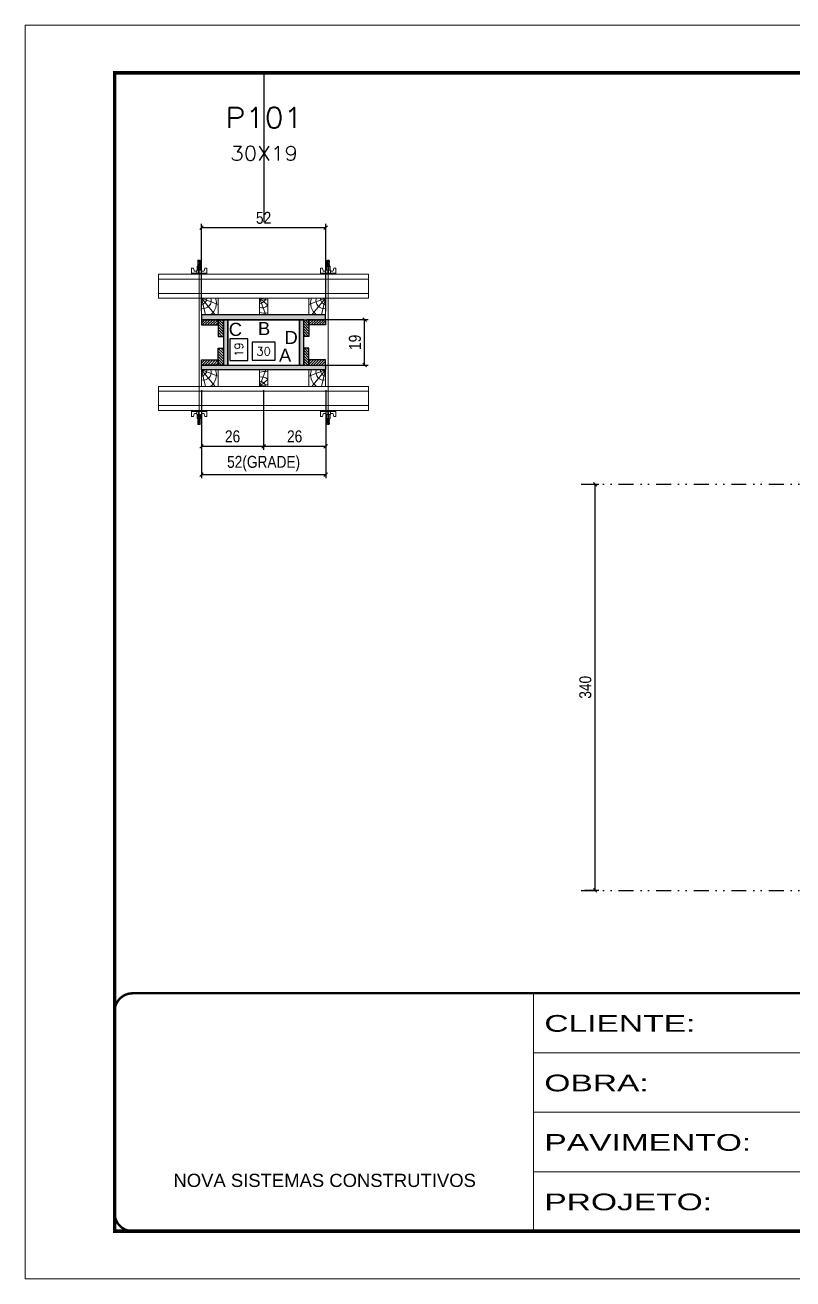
# Model space of a CAD drawing. Header units: millimetres. Extents: x 169816 to 178745, y 96537 to 113647.
# Drawn here: x 171415 to 172057, y 104577 to 105627 of the extents above; entities that cross this region are included whole.
import ezdxf
from ezdxf.enums import TextEntityAlignment as Align

# ---------------------------------------------------------------- set-up
doc = ezdxf.new("R2010")
doc.units = ezdxf.units.MM
for name, pattern in [('CONTINUO', [0]), ('DASHED', [0.75, 0.5, -0.25]), ('DIVIDE2', [0.625, 0.25, -0.125, 0, -0.125, 0, -0.125]), ('HIDDEN', [0.375, 0.25, -0.125])]:
    doc.linetypes.add(name, pattern=pattern)
for name, color, linetype in [('CHAPA', 1, 'Continuous'), ('COTA', 241, 'Continuous'), ('Cota Seção (2x)', 241, 'Continuous'), ('MEIO_PONT', 93, 'Continuous'), ('Nível', 160, 'Continuous'), ('Painéis', 200, 'Continuous'), ('SARRAFO', 251, 'Continuous'), ('Texto de Titulo', 7, 'Continuous'), ('Texto Qtd Sarr', 242, 'Continuous'), ('TEXTO_GERAL', 7, 'Continuous')]:
    doc.layers.add(name, color=color, linetype=linetype)
for name, color, linetype, lineweight in [('Folhas', 255, 'Continuous', 9), ('Hachura', 251, 'Continuous', 9), ('Madeira', 126, 'Continuous', 18), ('Perfil Metálico', 224, 'Continuous', 18), ('SARRAFO DE PRESSAO', 251, 'DASHED', 9), ('Texto Seção', 7, 'Continuous', 15)]:
    doc.layers.add(name, color=color, linetype=linetype, lineweight=lineweight)
doc.styles.add('ARIAL', font='arial.ttf')
doc.styles.add('COTA TECNICA 2X', font='techl___.ttf', dxfattribs={"height": 10})
doc.styles.add('COTA TECNICA-50', font='techl___.ttf', dxfattribs={"height": 10})
doc.styles.add('ROMANS', font='romans.shx')
doc.styles.add('Tecnologia', font='')
doc.styles.get('Tecnologia').set_extended_font_data('Forgotten Futurist')
doc.dimstyles.new('COTA PAINEL-50', dxfattribs={"dimtxt": 10, "dimasz": 3, "dimexe": 3, "dimexo": 3, "dimgap": 3, "dimtad": 1, "dimdec": 1, "dimzin": 12, "dimdsep": 46, "dimtxsty": 'COTA TECNICA-50', "dimblk1": 'OBLIQUE', "dimblk2": 'OBLIQUE', "dimsah": 1, "dimcen": 0.9, "dimclrd": 4, "dimclre": 4, "dimclrt": 240, "dimadec": 1, "dimazin": 3, "dimtfac": 1, "dimtdec": 1, "dimtmove": 0, "dimatfit": 3, "dimfxl": 1, "dimtolj": 1, "dimtzin": 12, "dimarcsym": 0})
doc.dimstyles.new('SECAO PILAR', dxfattribs={"dimtxt": 10, "dimasz": 3, "dimexe": 3, "dimexo": 3, "dimgap": 3, "dimtad": 1, "dimdec": 1, "dimlfac": 0.5, "dimzin": 12, "dimdsep": 46, "dimtxsty": 'COTA TECNICA 2X', "dimblk1": 'OBLIQUE', "dimblk2": 'OBLIQUE', "dimsah": 1, "dimcen": 0.9, "dimclrd": 256, "dimclre": 256, "dimclrt": 256, "dimadec": 1, "dimazin": 3, "dimtfac": 1, "dimtdec": 1, "dimtmove": 0, "dimatfit": 3, "dimfxl": 1, "dimtolj": 1, "dimtzin": 12, "dimarcsym": 0})
doc.dimstyles.new('SECÇÃO 2', dxfattribs={"dimtxt": 7, "dimasz": 6, "dimexe": 0.18, "dimexo": 2, "dimgap": -4, "dimtad": 3, "dimdec": 1, "dimlfac": 0.5, "dimzin": 12, "dimdsep": 46, "dimtxsty": 'ROMANS', "dimblk": 'ARCHTICK', "dimcen": 0.09, "dimse1": 1, "dimse2": 1, "dimsd1": 1, "dimsd2": 1, "dimclrd": 180, "dimclre": 5, "dimclrt": 1, "dimadec": 0, "dimazin": 3, "dimtfac": 1, "dimtdec": 1, "dimtofl": 0, "dimtmove": 0, "dimatfit": 3, "dimldrblk": 'ARCHTICK', "dimfxl": 1, "dimtolj": 1, "dimtzin": 0, "dimarcsym": 0})
pattern_1 = [(225, (162163.2117, 82450.9757), (1.12253202, -1.12253202), [])]
pattern_2 = [(225, (162438.2117, 82450.9757), (1.12253202, -1.12253202), [])]
pattern_3 = [(135, (148756.3554, 114845.3357), (-1.12253202, -1.12253202), [])]
pattern_4 = [(135, (148796.3554, 114845.3357), (-1.12253202, -1.12253202), [])]

# ---------------------------------------------------------------- blocks, each defined once
blk = doc.blocks.new('9999999999')
at = {"color": 30, "linetype": 'CONTINUO'}
for p, q in [((98564.6, 34230.2), (98564.6, 34429.4)), ((98564.6, 34379.6), (99584, 34379.6)), ((98564.6, 34329.8), (99488, 34329.8)), ((98564.6, 34280), (99488, 34280))]:
    blk.add_line(p, q, dxfattribs=at)
at = {"color": 30, "linetype": 'CONTINUO', "const_width": 2}
blk.add_lwpolyline([(99584, 34230.2), (99584, 34414.4, 0.414214), (99569, 34429.4), (98229, 34429.4, 0.414214), (98214, 34414.4), (98214, 34245.2, 0.414214), (98229, 34230.2), (99584, 34230.2)], format="xyb", dxfattribs=at)
at = {"layer": 'Folhas'}
blk.add_lwpolyline([(98139, 34190.2), (99624, 34190.2), (99624, 35240.2), (98139, 35240.2)], close=True, dxfattribs=at)
at = {"layer": 'Folhas', "color": 30, "const_width": 3}
blk.add_lwpolyline([(98214, 34230.2), (99584, 34230.2), (99584, 35200.2), (98214, 35200.2)], close=True, dxfattribs=at)
at = {"color": 7, "linetype": 'Continuous', "ltscale": 5, "style": 'ARIAL'}
blk.add_text('NOVA SISTEMAS CONSTRUTIVOS', height=11.059, dxfattribs=at).set_placement((98263.2, 34267.2))
at = {"layer": 'Folhas', "color": 7, "style": 'Tecnologia', "width": 1.5}
for s, p in [('CLIENTE:', (98573.7, 34397.2)), ('OBRA:', (98573.7, 34347.3)), ('PAVIMENTO:', (98573.7, 34297.5)), ('PROJETO:', (98573.7, 34247.7))]:
    blk.add_text(s, height=14, dxfattribs=at).set_placement(p)
blk = doc.blocks.new('titulo1')
at = {"layer": 'Defpoints', "color": 252, "linetype": 'HIDDEN', "ltscale": 2}
blk.add_line((0, 0), (0, 125), dxfattribs=at)
at = {"layer": 'Defpoints', "style": 'ROMANS', "oblique": 15}
blk.add_attdef('FOLHA', text='', height=10, dxfattribs=at).set_placement((0, 15.6), align=Align.MIDDLE_CENTER)
at = {"layer": 'Texto Qtd Sarr', "color": 3, "style": 'ROMANS', "oblique": 15}
for tag, height, p in [('TITULO', 17, (0, 71.4)), ('SEÇÃO', 12, (0, 41.5))]:
    blk.add_attdef(tag, text='', height=height, dxfattribs=at).set_placement(p, align=Align.MIDDLE_CENTER)
blk = doc.blocks.new('*D507')
at = {"layer": 'Cota Seção (2x)', "color": 180, "lineweight": -2, "transparency": 16777216}
for p, q in [((171623.8, 105361.4), (171604.5, 105361.4)), ((171604.5, 105361.4), (171604.5, 105346.4)), ((171623.8, 105346.4), (171623.8, 105361.4)), ((171604.5, 105346.4), (171623.8, 105346.4))]:
    blk.add_line(p, q, dxfattribs=at)
at = {"layer": 'Defpoints', "color": 0, "transparency": 16777216}
for p in [(171586.9, 105342.4), (171646.9, 105342.4), (171646.9, 105342.4)]:
    blk.add_point(p, dxfattribs=at)
at = {"layer": 'Cota Seção (2x)', "color": 1, "transparency": 16777216, "insert": (171614.2, 105353.9), "char_height": 7, "attachment_point": 5, "style": 'ROMANS'}
blk.add_mtext('\\A1;30', dxfattribs=at)
blk = doc.blocks.new('_ArchTick')
at = {"color": 0, "linetype": 'ByBlock', "const_width": 0.15}
blk.add_lwpolyline([(-0.5, -0.5), (0.5, 0.5)], dxfattribs=at)
blk = doc.blocks.new('*D508')
at = {"layer": 'Cota Seção (2x)', "color": 180, "lineweight": -2, "transparency": 16777216}
for p, q in [((171601, 105364.3), (171586, 105364.3)), ((171586, 105364.3), (171586, 105346.3)), ((171601, 105346.3), (171601, 105364.3)), ((171586, 105346.3), (171601, 105346.3))]:
    blk.add_line(p, q, dxfattribs=at)
at = {"layer": 'Defpoints', "color": 0, "transparency": 16777216}
for p in [(171584.2, 105380.4), (171605, 105380.4), (171584.2, 105342.4)]:
    blk.add_point(p, dxfattribs=at)
at = {"layer": 'Cota Seção (2x)', "color": 1, "transparency": 16777216, "insert": (171593.5, 105355.3), "char_height": 7, "attachment_point": 5, "rotation": 90, "style": 'ROMANS'}
blk.add_mtext('\\A1;19', dxfattribs=at)
blk = doc.blocks.new('_Oblique')
at = {"color": 0, "linetype": 'ByBlock', "lineweight": -2}
blk.add_line((-0.5, -0.5), (0.5, 0.5), dxfattribs=at)
blk = doc.blocks.new('*D900')
at = {"layer": 'Cota Seção (2x)', "lineweight": -2, "transparency": 16777216}
for p, q in [((171650.8, 105380.4), (171701.8, 105380.4)), ((171698.8, 105342.4), (171698.8, 105380.4)), ((171650.8, 105342.4), (171701.8, 105342.4))]:
    blk.add_line(p, q, dxfattribs=at)
at = {"layer": 'Defpoints', "color": 0, "transparency": 16777216}
for p in [(171647.8, 105380.4), (171698.8, 105380.4), (171647.8, 105342.4)]:
    blk.add_point(p, dxfattribs=at)
at = {"layer": 'Cota Seção (2x)', "lineweight": -2, "transparency": 16777216, "xscale": 3, "yscale": 3, "zscale": 3}
for p, rotation in [((171698.8, 105380.4), 90), ((171698.8, 105342.4), 270)]:
    blk.add_blockref('_Oblique', p, dxfattribs=dict(at, rotation=rotation))
at = {"layer": 'Cota Seção (2x)', "transparency": 16777216, "insert": (171690.7, 105361.4), "char_height": 10, "attachment_point": 5, "rotation": 90, "style": 'COTA TECNICA 2X'}
blk.add_mtext('\\A1;19', dxfattribs=at)
blk = doc.blocks.new('*D569')
at = {"layer": 'Cota Seção (2x)', "lineweight": -2, "transparency": 16777216}
for p, q in [((171562.2, 105321.4), (171562.2, 105247.6)), ((171666.2, 105321.4), (171666.2, 105247.6)), ((171562.2, 105250.6), (171666.2, 105250.6))]:
    blk.add_line(p, q, dxfattribs=at)
at = {"layer": 'Defpoints', "color": 0, "transparency": 16777216}
for p in [(171562.2, 105324.4), (171666.2, 105324.4), (171666.2, 105250.6)]:
    blk.add_point(p, dxfattribs=at)
at = {"layer": 'Cota Seção (2x)', "lineweight": -2, "transparency": 16777216, "xscale": 3, "yscale": 3, "zscale": 3, "rotation": 180}
blk.add_blockref('_Oblique', (171562.2, 105250.6), dxfattribs=at)
at = {"layer": 'Cota Seção (2x)', "lineweight": -2, "transparency": 16777216, "xscale": 3, "yscale": 3, "zscale": 3}
blk.add_blockref('_Oblique', (171666.2, 105250.6), dxfattribs=at)
at = {"layer": 'Cota Seção (2x)', "transparency": 16777216, "insert": (171614.2, 105259.8), "char_height": 10, "attachment_point": 5, "style": 'COTA TECNICA 2X'}
blk.add_mtext('\\A1;52(GRADE)', dxfattribs=at)
blk = doc.blocks.new('*D570')
at = {"layer": 'Cota Seção (2x)', "lineweight": -2, "transparency": 16777216}
for p, q in [((171614.2, 105321.4), (171614.2, 105271.4)), ((171666.2, 105321.4), (171666.2, 105271.4)), ((171614.2, 105274.4), (171666.2, 105274.4))]:
    blk.add_line(p, q, dxfattribs=at)
at = {"layer": 'Defpoints', "color": 0, "transparency": 16777216}
for p in [(171614.2, 105324.4), (171666.2, 105324.4), (171666.2, 105274.4)]:
    blk.add_point(p, dxfattribs=at)
at = {"layer": 'Cota Seção (2x)', "lineweight": -2, "transparency": 16777216, "xscale": 3, "yscale": 3, "zscale": 3, "rotation": 180}
blk.add_blockref('_Oblique', (171614.2, 105274.4), dxfattribs=at)
at = {"layer": 'Cota Seção (2x)', "lineweight": -2, "transparency": 16777216, "xscale": 3, "yscale": 3, "zscale": 3}
blk.add_blockref('_Oblique', (171666.2, 105274.4), dxfattribs=at)
at = {"layer": 'Cota Seção (2x)', "transparency": 16777216, "insert": (171640.2, 105282.6), "char_height": 10, "attachment_point": 5, "style": 'COTA TECNICA 2X'}
blk.add_mtext('\\A1;26', dxfattribs=at)
blk = doc.blocks.new('*D571')
at = {"layer": 'Cota Seção (2x)', "lineweight": -2, "transparency": 16777216}
for p, q in [((171562.2, 105321.4), (171562.2, 105271.4)), ((171614.2, 105321.4), (171614.2, 105271.4)), ((171562.2, 105274.4), (171614.2, 105274.4))]:
    blk.add_line(p, q, dxfattribs=at)
at = {"layer": 'Defpoints', "color": 0, "transparency": 16777216}
for p in [(171562.2, 105324.4), (171614.2, 105324.4), (171614.2, 105274.4)]:
    blk.add_point(p, dxfattribs=at)
at = {"layer": 'Cota Seção (2x)', "lineweight": -2, "transparency": 16777216, "xscale": 3, "yscale": 3, "zscale": 3, "rotation": 180}
blk.add_blockref('_Oblique', (171562.2, 105274.4), dxfattribs=at)
at = {"layer": 'Cota Seção (2x)', "lineweight": -2, "transparency": 16777216, "xscale": 3, "yscale": 3, "zscale": 3}
blk.add_blockref('_Oblique', (171614.2, 105274.4), dxfattribs=at)
at = {"layer": 'Cota Seção (2x)', "transparency": 16777216, "insert": (171588.2, 105282.6), "char_height": 10, "attachment_point": 5, "style": 'COTA TECNICA 2X'}
blk.add_mtext('\\A1;26', dxfattribs=at)
blk = doc.blocks.new('*D572')
at = {"layer": 'Cota Seção (2x)', "lineweight": -2, "transparency": 16777216}
for p, q in [((171562.2, 105387.4), (171562.2, 105460.5)), ((171562.2, 105457.5), (171666.2, 105457.5)), ((171666.2, 105387.4), (171666.2, 105460.5))]:
    blk.add_line(p, q, dxfattribs=at)
at = {"layer": 'Defpoints', "color": 0, "transparency": 16777216}
for p in [(171666.2, 105457.5), (171562.2, 105384.4), (171666.2, 105384.4)]:
    blk.add_point(p, dxfattribs=at)
at = {"layer": 'Cota Seção (2x)', "lineweight": -2, "transparency": 16777216, "xscale": 3, "yscale": 3, "zscale": 3, "rotation": 180}
blk.add_blockref('_Oblique', (171562.2, 105457.5), dxfattribs=at)
at = {"layer": 'Cota Seção (2x)', "lineweight": -2, "transparency": 16777216, "xscale": 3, "yscale": 3, "zscale": 3}
blk.add_blockref('_Oblique', (171666.2, 105457.5), dxfattribs=at)
at = {"layer": 'Cota Seção (2x)', "transparency": 16777216, "insert": (171614.2, 105465.6), "char_height": 10, "attachment_point": 5, "style": 'COTA TECNICA 2X'}
blk.add_mtext('\\A1;52', dxfattribs=at)
blk = doc.blocks.new('C')
at = {"layer": 'Hachura', "color": 0}
for p, q in [((0, 3.22), (0, -3.22)), ((0.45, 3.22), (0, 3.22)), ((0.46, 3.16), (0, 3.16)), ((0.46, 3.05), (0, 3.05)), ((0.46, 2.88), (0, 2.88)), ((0, 2.75), (0, -1.16)), ((0.46, 2.65), (0, 2.65)), ((0.46, 2.23), (0, 2.23)), ((0.46, 1.51), (0, 1.51)), ((0.39, 0.49), (0.17, 0.49)), ((0.45, -3.23), (0.45, 3.22)), ((0.45, 3.22), (2.58, 3.22)), ((1.74, 0.97), (0.45, 0.97)), ((1.45, 0.1), (0.45, 0.1)), ((1.35, 1.94), (1.35, 0.96)), ((2.58, 2.39), (1.47, 2.09)), ((1.74, -0.97), (1.74, 0.97)), ((1.74, 0.97), (1.74, 0.84)), ((1.74, 0.97), (1.74, 0.84)), ((1.74, 0.84), (3.35, 0.84)), ((3.35, 0.45), (1.74, 0.45)), ((2.58, 3.22), (2.58, 2.39)), ((3.32, 0.84), (3.32, -0.84)), ((3.35, 0.84), (3.35, -0.84)), ((3.68, 0.45), (3.35, 0.45)), ((3.84, -0.52), (3.35, 0.45)), ((3.35, 0.06), (3.67, -0.57)), ((3.68, 0.45), (4.16, -0.52)), ((3.72, 0.5), (4.25, -0.57)), ((4.37, -0.55), (3.83, 0.53)), ((4.15, 0.45), (3.93, 0.45)), ((4.42, -0.52), (3.93, 0.45)), ((4.15, 0.45), (4.26, 0.45)), ((4.26, 0.45), (4.74, -0.52)), ((4.3, 0.5), (4.83, -0.57)), ((4.95, -0.55), (4.41, 0.53)), ((4.51, 0.45), (4.84, 0.45)), ((5, -0.52), (4.51, 0.45)), ((4.84, 0.45), (5.32, -0.52)), ((4.88, 0.5), (5.41, -0.57)), ((5.53, -0.55), (4.99, 0.53)), ((5.58, -0.52), (5.09, 0.45)), ((5.42, 0.45), (5.09, 0.45)), ((5.58, -0.52), (5.09, 0.45)), ((5.42, 0.45), (5.74, -0.19)), ((5.46, 0.5), (5.74, -0.07)), ((5.74, 0.19), (5.57, 0.53)), ((5.74, 0.32), (5.68, 0.45)), ((5.68, 0.45), (5.74, 0.45)), ((5.74, 0.45), (5.9, 0.29)), ((5.74, 0.45), (5.74, -0.52)), ((5.9, -0.36), (5.9, 0.29)), ((0.45, 0), (0, 0)), ((0.46, -1.52), (0, -1.52)), ((0.46, -2.23), (0, -2.23)), ((0.46, -2.65), (0, -2.65)), ((0.46, -2.88), (0, -2.88)), ((0.46, -3.05), (0, -3.05)), ((0.46, -3.16), (0, -3.16)), ((0, -3.22), (2.57, -3.22)), ((0.08, -0.48), (0.29, -0.48)), ((0.29, -0.48), (0.4, -0.48)), ((0.45, 0), (0.45, -0.97)), ((0.45, -0.16), (1.45, -0.16)), ((0.45, -0.65), (0.45, -0.32)), ((0.45, -3.23), (0.45, -0.65)), ((0.45, -0.97), (1.74, -0.97)), ((1.35, -1.94), (1.35, -0.97)), ((2.58, -2.39), (1.47, -2.1)), ((3.35, -0.32), (1.74, -0.32)), ((3.35, -0.84), (1.74, -0.84)), ((2.58, -3.23), (2.58, -2.39)), ((3.35, -0.07), (3.58, -0.52)), ((3.35, -0.52), (3.58, -0.52)), ((3.84, -0.52), (4.16, -0.52)), ((4.42, -0.52), (4.74, -0.52)), ((4.63, -0.52), (4.74, -0.52)), ((5, -0.52), (5.32, -0.52)), ((5.58, -0.52), (5.74, -0.52)), ((5.74, -0.52), (5.9, -0.36)), ((5.74, -0.52), (5.74, -0.52))]:
    blk.add_line(p, q, dxfattribs=at)
for centre, radius, start, end in [((1.52, 1.94), 0.161, 104.7436, 180), ((1.44, -0.03), 0.129, 272.695, 87.305), ((3.81, 0.39), 0.143, 25.5688, 154.4312), ((4.39, 0.39), 0.143, 25.5688, 154.4312), ((4.97, 0.39), 0.143, 25.5688, 154.4312), ((5.55, 0.39), 0.143, 25.5688, 154.4312), ((0.17, -0.37), 0.174, 221.744, 317.8592), ((1.52, -1.94), 0.161, 180, 255.2564), ((3.71, -0.4), 0.174, 222.1408, 318.256), ((4.29, -0.4), 0.174, 222.1408, 318.256), ((4.87, -0.4), 0.174, 222.1408, 318.256), ((5.45, -0.4), 0.174, 222.1408, 318.256), ((5.61, -0.4), 0.174, 317.8592, 318.256)]:
    blk.add_arc(centre, radius, start, end, dxfattribs=at)
blk = doc.blocks.new('PONTALETE')
at = {"layer": 'Madeira'}
for q in [(2.71, 7), (7, 5.76), (7, 1.74)]:
    blk.add_line((0, 0), q, dxfattribs=at)
blk.add_lwpolyline([(0, 0), (7, 0), (7, 7), (0, 7)], close=True, dxfattribs=at)
for centre, radius, start, end in [((2.04, 0.06), 6.23, 37.2818, 109.0913), ((1.09, 0.9), 3.19, 343.603, 109.9847), ((-0.21, -0.78), 3.09, 14.6322, 86.0383)]:
    blk.add_arc(centre, radius, start, end, dxfattribs=at)
blk = doc.blocks.new('MEIO PONTALETE')
at = {"layer": 'Madeira'}
for q in [(2.71, 7), (3.5, 2.88), (3.5, 0.87)]:
    blk.add_line((0, 0), q, dxfattribs=at)
blk.add_lwpolyline([(0, 0), (3.5, 0), (3.5, 7), (0, 7)], close=True, dxfattribs=at)
for centre, radius, start, end in [((2.04, 0.06), 6.23, 76.4499, 109.0913), ((1.09, 0.9), 3.19, 40.9063, 109.9847), ((-0.21, -0.78), 3.09, 14.6322, 86.0383)]:
    blk.add_arc(centre, radius, start, end, dxfattribs=at)
blk = doc.blocks.new('*D1027')
at = {"layer": 'COTA', "color": 4, "lineweight": -2, "transparency": 16777216}
for p, q in [((171883, 105242.5), (171894.8, 105242.5)), ((171891.8, 104902.5), (171891.8, 105242.5)), ((171883, 104902.5), (171894.8, 104902.5))]:
    blk.add_line(p, q, dxfattribs=at)
at = {"layer": 'Defpoints', "color": 0, "transparency": 16777216}
for p in [(171880, 105242.5), (171891.8, 105242.5), (171880, 104902.5)]:
    blk.add_point(p, dxfattribs=at)
at = {"layer": 'COTA', "color": 4, "lineweight": -2, "transparency": 16777216, "xscale": 3, "yscale": 3, "zscale": 3}
for p, rotation in [((171891.8, 105242.5), 90), ((171891.8, 104902.5), 270)]:
    blk.add_blockref('_Oblique', p, dxfattribs=dict(at, rotation=rotation))
at = {"layer": 'COTA', "color": 240, "transparency": 16777216, "insert": (171883.6, 105072.5), "char_height": 10, "attachment_point": 5, "rotation": 90, "style": 'COTA TECNICA-50'}
blk.add_mtext('\\A1;340', dxfattribs=at)

msp = doc.modelspace()

# ---------------------------------------------------------------- hatches: boundary and pattern name
at = {"layer": 'Hachura'}
h = msp.add_hatch(color=256, dxfattribs=at)
h.dxf.hatch_style = 1
h.paths.add_polyline_path([(171666.16, 105380.38), (171666.16, 105384.38), (171562.16, 105384.38), (171562.16, 105380.38)])
h = msp.add_hatch(color=256, dxfattribs=at)
h.dxf.hatch_style = 1
h.paths.add_polyline_path([(171666.16, 105380.38), (171666.16, 105384.38), (171562.16, 105384.38), (171562.16, 105380.38)])
h = msp.add_hatch(dxfattribs=at)
h.set_pattern_fill('ANSI31', color=256, scale=0.5, angle=180, style=0)
h.set_pattern_definition(pattern_2)
h.paths.add_polyline_path([(171576.16, 105380.38), (171576.16, 105375.98), (171562.16, 105375.98), (171562.16, 105380.38)])
h = msp.add_hatch(dxfattribs=at)
h.set_pattern_fill('ANSI31', color=256, scale=0.5, angle=90, style=0)
h.set_pattern_definition(pattern_4)
h.paths.add_polyline_path([(171580.56, 105366.38), (171576.16, 105366.38), (171576.16, 105380.38), (171580.56, 105380.38)])
h = msp.add_hatch(color=256, dxfattribs=at)
h.dxf.hatch_style = 1
h.paths.add_polyline_path([(171580.56, 105342.38), (171584.16, 105342.38), (171584.16, 105380.38), (171580.56, 105380.38)])
h = msp.add_hatch(color=256, dxfattribs=at)
h.dxf.hatch_style = 1
h.paths.add_polyline_path([(171580.56, 105342.38), (171584.16, 105342.38), (171584.16, 105380.38), (171580.56, 105380.38)])
h = msp.add_hatch(color=256, dxfattribs=at)
h.dxf.hatch_style = 1
h.paths.add_polyline_path([(171644.16, 105342.38), (171647.76, 105342.38), (171647.76, 105380.38), (171644.16, 105380.38)])
h = msp.add_hatch(color=256, dxfattribs=at)
h.dxf.hatch_style = 1
h.paths.add_polyline_path([(171644.16, 105342.38), (171647.76, 105342.38), (171647.76, 105380.38), (171644.16, 105380.38)])
h = msp.add_hatch(dxfattribs=at)
h.set_pattern_fill('ANSI31', color=256, scale=0.5, angle=90, style=0)
h.set_pattern_definition(pattern_3)
h.paths.add_polyline_path([(171647.76, 105366.38), (171652.16, 105366.38), (171652.16, 105380.38), (171647.76, 105380.38)])
h = msp.add_hatch(dxfattribs=at)
h.set_pattern_fill('ANSI31', color=256, scale=0.5, angle=180, style=0)
h.set_pattern_definition(pattern_1)
h.paths.add_polyline_path([(171652.16, 105380.38), (171652.16, 105375.98), (171666.16, 105375.98), (171666.16, 105380.38)])
h = msp.add_hatch(dxfattribs=at)
h.set_pattern_fill('ANSI31', color=256, scale=0.5, angle=180, style=0)
h.set_pattern_definition(pattern_2)
h.paths.add_polyline_path([(171576.16, 105342.38), (171576.16, 105346.78), (171562.16, 105346.78), (171562.16, 105342.38)])
h = msp.add_hatch(dxfattribs=at)
h.set_pattern_fill('ANSI31', color=256, scale=0.5, angle=90, style=0)
h.set_pattern_definition(pattern_4)
h.paths.add_polyline_path([(171580.56, 105356.38), (171576.16, 105356.38), (171576.16, 105342.38), (171580.56, 105342.38)])
h = msp.add_hatch(dxfattribs=at)
h.set_pattern_fill('ANSI31', color=256, scale=0.5, angle=90, style=0)
h.set_pattern_definition(pattern_3)
h.paths.add_polyline_path([(171647.76, 105356.38), (171652.16, 105356.38), (171652.16, 105342.38), (171647.76, 105342.38)])
h = msp.add_hatch(dxfattribs=at)
h.set_pattern_fill('ANSI31', color=256, scale=0.5, angle=180, style=0)
h.set_pattern_definition(pattern_1)
h.paths.add_polyline_path([(171652.16, 105342.38), (171652.16, 105346.78), (171666.16, 105346.78), (171666.16, 105342.38)])
h = msp.add_hatch(color=256, dxfattribs=at)
h.dxf.hatch_style = 1
h.paths.add_polyline_path([(171666.16, 105342.38), (171666.16, 105338.38), (171562.16, 105338.38), (171562.16, 105342.38)])
h = msp.add_hatch(color=256, dxfattribs=at)
h.dxf.hatch_style = 1
h.paths.add_polyline_path([(171666.16, 105342.38), (171666.16, 105338.38), (171562.16, 105338.38), (171562.16, 105342.38)])

# ---------------------------------------------------------------- linework, layer by layer
at = {"layer": 'CHAPA'}
for points in [[(171666.16, 105380.38), (171666.16, 105384.38), (171562.16, 105384.38), (171562.16, 105380.38)], [(171666.16, 105380.38), (171666.16, 105384.38), (171562.16, 105384.38), (171562.16, 105380.38)], [(171580.56, 105342.38), (171584.16, 105342.38), (171584.16, 105380.38), (171580.56, 105380.38)], [(171580.56, 105342.38), (171584.16, 105342.38), (171584.16, 105380.38), (171580.56, 105380.38)], [(171644.16, 105342.38), (171647.76, 105342.38), (171647.76, 105380.38), (171644.16, 105380.38)], [(171644.16, 105342.38), (171647.76, 105342.38), (171647.76, 105380.38), (171644.16, 105380.38)], [(171666.16, 105342.38), (171666.16, 105338.38), (171562.16, 105338.38), (171562.16, 105342.38)], [(171666.16, 105342.38), (171666.16, 105338.38), (171562.16, 105338.38), (171562.16, 105342.38)]]:
    msp.add_lwpolyline(points, close=True, dxfattribs=at)
at = {"layer": 'Hachura'}
for p, q in [((171560.16, 105293.58), (171560.15, 105425.38)), ((171668.16, 105293.58), (171668.17, 105425.38))]:
    msp.add_line(p, q, dxfattribs=at)
at = {"layer": 'Madeira'}
for points in [[(171666.16, 105384.38), (171666.16, 105398.38), (171562.16, 105398.38), (171562.16, 105384.38)], [(171666.16, 105338.38), (171666.16, 105324.38), (171562.16, 105324.38), (171562.16, 105338.38)]]:
    msp.add_lwpolyline(points, close=True, dxfattribs=at)
at = {"layer": 'Nível', "color": 4, "linetype": 'DIVIDE2', "ltscale": 50}
for p, q in [((171879.99, 105242.49), (172859.52, 105242.49)), ((171879.99, 104902.49), (172859.52, 104902.49))]:
    msp.add_line(p, q, dxfattribs=at)
at = {"layer": 'Painéis'}
msp.add_lwpolyline([(171584.16, 105380.38), (171584.16, 105342.38), (171644.16, 105342.38), (171644.16, 105380.38)], close=True, dxfattribs=at)
at = {"layer": 'Perfil Metálico'}
for points in [[(171702.16, 105418.38), (171702.16, 105398.38), (171526.16, 105398.38), (171526.16, 105418.38)], [(171526.16, 105402.38), (171526.16, 105414.38), (171702.16, 105414.38), (171702.16, 105402.38)], [(171702.16, 105304.38), (171702.16, 105324.38), (171526.16, 105324.38), (171526.16, 105304.38)], [(171526.16, 105320.38), (171526.16, 105308.38), (171702.16, 105308.38), (171702.16, 105320.38)]]:
    msp.add_lwpolyline(points, close=True, dxfattribs=at)
at = {"layer": 'SARRAFO'}
for points in [[(171562.16, 105375.98), (171576.16, 105375.98), (171576.16, 105380.38), (171562.16, 105380.38)], [(171576.16, 105380.38), (171576.16, 105366.38), (171580.56, 105366.38), (171580.56, 105380.38)], [(171652.16, 105380.38), (171652.16, 105366.38), (171647.76, 105366.38), (171647.76, 105380.38)], [(171666.16, 105375.98), (171652.16, 105375.98), (171652.16, 105380.38), (171666.16, 105380.38)], [(171562.16, 105346.78), (171576.16, 105346.78), (171576.16, 105342.38), (171562.16, 105342.38)], [(171576.16, 105342.38), (171576.16, 105356.38), (171580.56, 105356.38), (171580.56, 105342.38)], [(171652.16, 105342.38), (171652.16, 105356.38), (171647.76, 105356.38), (171647.76, 105342.38)], [(171666.16, 105346.78), (171652.16, 105346.78), (171652.16, 105342.38), (171666.16, 105342.38)]]:
    msp.add_lwpolyline(points, close=True, dxfattribs=at)

# ---------------------------------------------------------------- block references
at = {"layer": 'Hachura', "linetype": 'Continuous', "yscale": 2, "zscale": 2}
for p, xscale, rotation in [((171560.16, 105418.38), -2, 270), ((171668.16, 105418.38), 2, 90), ((171560.16, 105304.38), 2, 269.9999999999999), ((171668.16, 105304.38), -2, 90)]:
    msp.add_blockref('C', p, dxfattribs=dict(at, xscale=xscale, rotation=rotation))
at = {"layer": 'MEIO_PONT'}
for name, p, xscale, yscale, zscale, rotation in [('PONTALETE', (171562.16, 105398.38), 2, 2, 2, 269.9999999999999), ('MEIO PONTALETE', (171610.66, 105398.38), -1.999999997962732, 1.999999997962732, 1.999999997962732, 180), ('PONTALETE', (171666.16, 105398.38), -2, 2, 2, 90), ('PONTALETE', (171562.16, 105338.38), 2, 2, 2, 269.9999999999999), ('PONTALETE', (171666.16, 105338.38), -2, 2, 2, 90)]:
    msp.add_blockref(name, p, dxfattribs=dict(at, xscale=xscale, yscale=yscale, zscale=zscale, rotation=rotation))
at = {"layer": 'MEIO_PONT', "xscale": 1.999999997962732, "yscale": 1.999999997962732, "zscale": 1.999999997962732}
msp.add_blockref('MEIO PONTALETE', (171610.66, 105324.38), dxfattribs=at)
at = {"layer": 'SARRAFO DE PRESSAO', "color": 6, "linetype": 'ByBlock'}
msp.add_blockref('9999999999', (73275.54, 70386.87), dxfattribs=at)
at = {"layer": 'Texto Seção'}
ref = msp.add_blockref('titulo1', (171614.58, 105462.08), dxfattribs=at)
ref.add_attrib('TITULO', 'P101', dxfattribs={"layer": 'Texto de Titulo', "color": 7, "height": 17, "style": 'ROMANS', "width": 1.1}).set_placement((171614.58, 105549.58), align=Align.MIDDLE_CENTER)
ref.add_attrib('SEÇÃO', '30X19', dxfattribs={"layer": 'Texto de Titulo', "color": 7, "height": 12, "style": 'ROMANS', "width": 1.1}).set_placement((171614.58, 105519.58), align=Align.MIDDLE_CENTER)

# ---------------------------------------------------------------- texts
at = {"layer": 'TEXTO_GERAL', "style": 'ARIAL'}
for s, p in [('B', (171614.62, 105372.93)), ('C', (171590.6, 105372.26)), ('D', (171637.27, 105365.49)), ('A', (171632.21, 105350.59))]:
    msp.add_text(s, height=11, dxfattribs=at).set_placement(p, align=Align.MIDDLE_CENTER)

# ---------------------------------------------------------------- dimensions: what is measured, and where the dimension line sits
at = {"layer": 'COTA'}
dim = msp.add_linear_dim(base=(171891.84, 105242.49), p1=(171879.99, 104902.49), p2=(171879.99, 105242.49), angle=90, dimstyle='COTA PAINEL-50', dxfattribs=at)
dim.commit()
dim.dimension.update_dxf_attribs({"geometry": '*D1027', "text_midpoint": (171883.63, 105072.49)})
at = {"layer": 'Cota Seção (2x)', "color": 241}
for base, p1, p2, picture, middle in [((171666.16, 105457.49), (171562.16, 105384.38), (171666.16, 105384.38), '*D572', (171614.16, 105465.6)), ((171614.16, 105274.45), (171562.16, 105324.38), (171614.16, 105324.38), '*D571', (171588.16, 105282.55)), ((171666.16, 105274.45), (171614.16, 105324.38), (171666.16, 105324.38), '*D570', (171640.16, 105282.55))]:
    dim = msp.add_linear_dim(base=base, p1=p1, p2=p2, dimstyle='SECAO PILAR', dxfattribs=at)
    dim.commit()
    dim.dimension.update_dxf_attribs({"geometry": picture, "text_midpoint": middle})
dim = msp.add_linear_dim(base=(171604.96, 105380.38), p1=(171584.16, 105342.38), p2=(171584.16, 105380.38), angle=90, dimstyle='SECÇÃO 2', dxfattribs=at)
dim.commit()
dim.dimension.update_dxf_attribs({"geometry": '*D508', "text_midpoint": (171604.96, 105355.3), "dimtype": 160})
dim = msp.add_linear_dim(base=(171698.8, 105380.38), p1=(171647.76, 105342.38), p2=(171647.76, 105380.38), angle=90, dimstyle='SECAO PILAR', dxfattribs=at)
dim.commit()
dim.dimension.update_dxf_attribs({"geometry": '*D900', "text_midpoint": (171690.71, 105361.38)})
dim = msp.add_linear_dim(base=(171646.93, 105342.38), p1=(171586.93, 105342.38), p2=(171646.93, 105342.38), dimstyle='SECÇÃO 2', dxfattribs=at)
dim.commit()
dim.dimension.update_dxf_attribs({"geometry": '*D507', "text_midpoint": (171614.16, 105342.38), "dimtype": 160})
dim = msp.add_linear_dim(base=(171666.16, 105250.61), p1=(171562.16, 105324.38), p2=(171666.16, 105324.38), text='<>(GRADE)', dimstyle='SECAO PILAR', dxfattribs=at)
dim.commit()
dim.dimension.update_dxf_attribs({"geometry": '*D569', "text_midpoint": (171614.16, 105259.83)})

doc.saveas('drawing.dxf')
